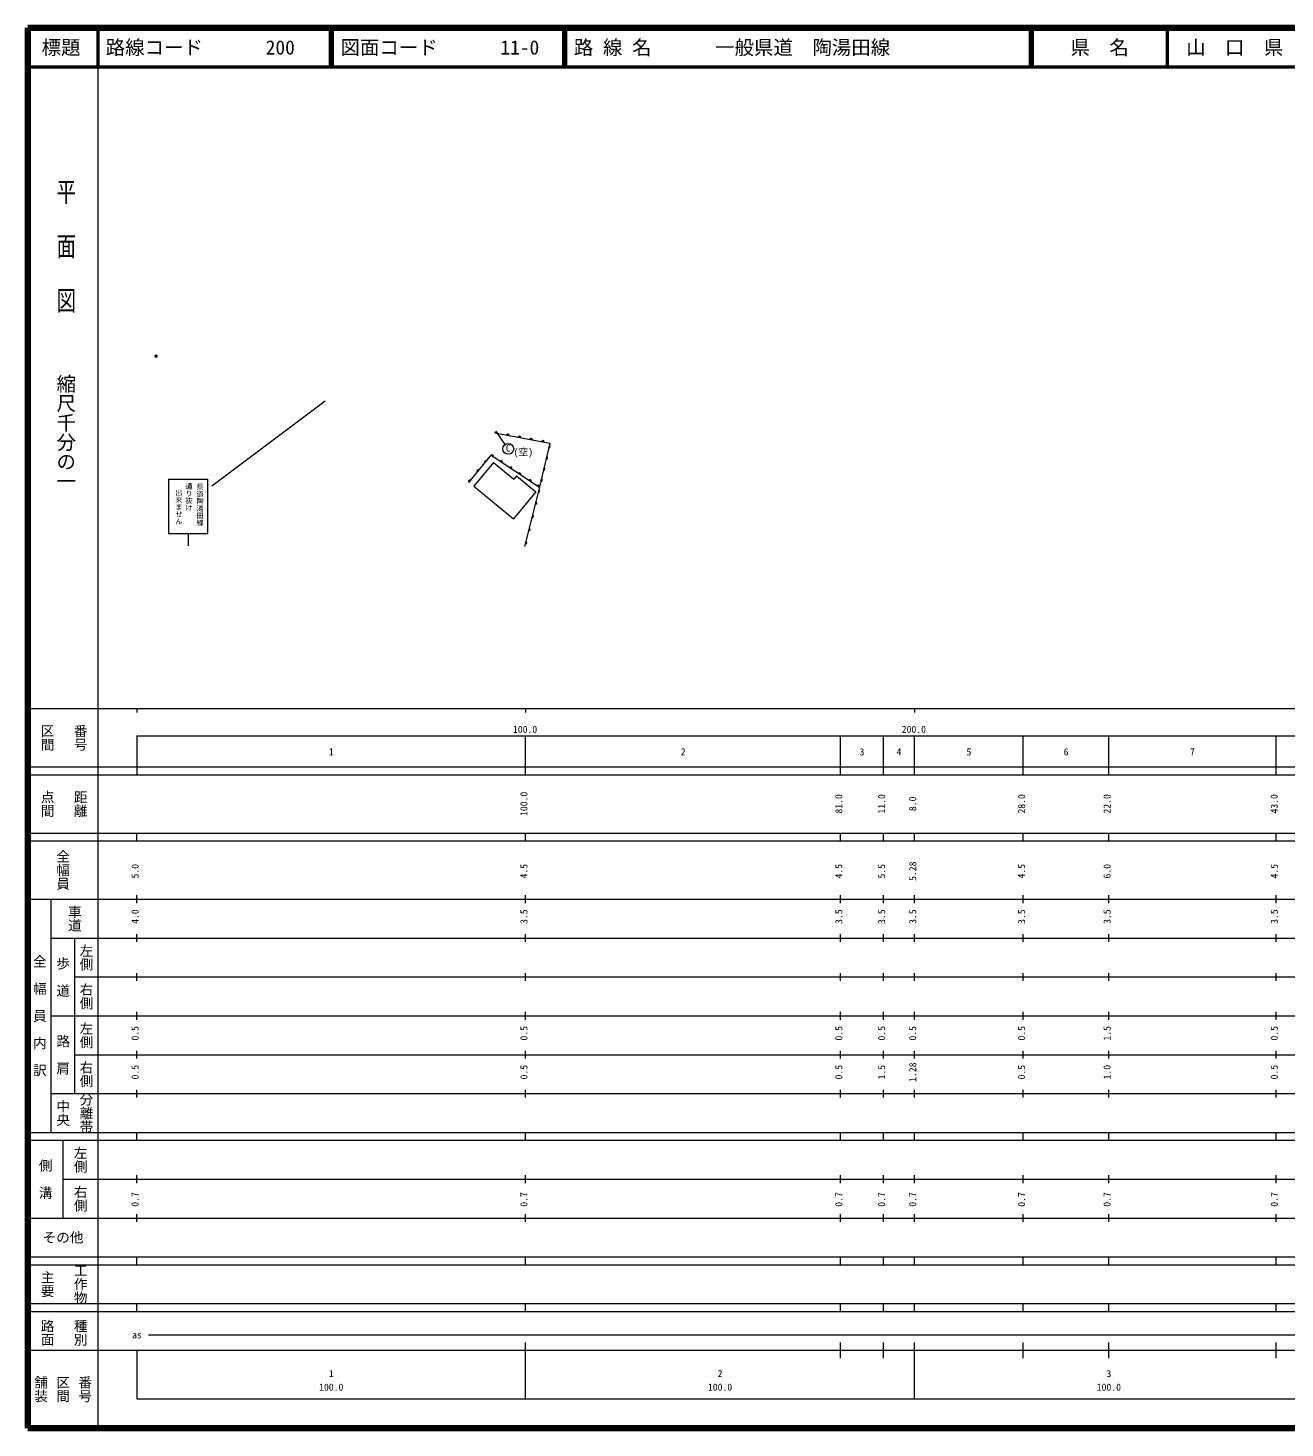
# Model space of a CAD drawing. Units: millimetres on the paper, with parts at other scales. Extents: x 40 to 680, y 20 to 380.
# Drawn here: x 40 to 363.3, y 20 to 380 of the extents above; entities that cross this region are included whole.
import ezdxf
from ezdxf.enums import TextEntityAlignment as Align

# ---------------------------------------------------------------- set-up
doc = ezdxf.new("R2010")
doc.units = ezdxf.units.MM
doc.header["$PDMODE"] = 32
doc.header["$PDSIZE"] = 0.5
for name, color, linetype, lineweight in [('M-BGD', 7, 'Continuous', 13), ('M-STR-STRC', 7, 'Continuous', 13), ('M-TTL', 2, 'Continuous', 140), ('M-TTL-BAND', 7, 'Continuous', 13), ('M-TTL-LINE', 7, 'Continuous', 50)]:
    doc.layers.add(name, color=color, linetype=linetype, lineweight=lineweight)
for name, color, linetype in [('M-BGD-HTXT', 7, 'Continuous'), ('M-OTRS', 6, 'Continuous'), ('M-TTL-TXT', 7, 'Continuous')]:
    doc.layers.add(name, color=color, linetype=linetype)
doc.styles.add('@ＭＳ ゴシック', font='')
doc.styles.add('ＭＳ ゴシック', font='')
doc.styles.get('@ＭＳ ゴシック').set_extended_font_data('@MS Gothic')
doc.styles.get('ＭＳ ゴシック').set_extended_font_data('MS Gothic')

msp = doc.modelspace()

# ---------------------------------------------------------------- linework, layer by layer
at = {"layer": 'M-BGD'}
for p, q in [((160.042, 275.909), (174.231, 273.274)), ((153.384, 263.154), (159.105, 270.128)), ((159.105, 270.128), (171.556, 261.933)), ((174.231, 273.274), (171.149, 260.209)), ((159.742, 268.305), (154.705, 262.164)), ((159.742, 268.305), (164.967, 264.001)), ((165.654, 264.836), (164.967, 264.001)), ((165.654, 264.836), (170.595, 260.767)), ((154.705, 262.164), (164.874, 253.821)), ((170.595, 260.767), (164.874, 253.821)), ((171.149, 260.209), (167.743, 246.657))]:
    msp.add_line(p, q, dxfattribs=at)
for centre, radius, start, end in [((160.376, 275.792), 0.354, 358.27453, 160.67971), ((160.376, 275.792), 0.283, 0.49857, 158.45567), ((160.376, 275.792), 0.212, 4.2449, 154.70934), ((160.376, 275.792), 0.142, 11.95663, 146.99761), ((160.376, 275.792), 0.1, 22.27429, 136.67995), ((163.379, 275.234), 0.354, 358.27453, 160.67971), ((163.379, 275.234), 0.283, 0.49857, 158.45567), ((163.379, 275.234), 0.212, 4.2449, 154.70934), ((163.379, 275.234), 0.142, 11.95663, 146.99761), ((163.379, 275.234), 0.1, 22.27429, 136.67995), ((166.383, 274.676), 0.354, 358.27453, 160.67971), ((166.383, 274.676), 0.283, 0.49857, 158.45567), ((166.383, 274.676), 0.212, 4.2449, 154.70934), ((166.383, 274.676), 0.142, 11.95663, 146.99761), ((166.383, 274.676), 0.1, 22.27429, 136.67995), ((169.386, 274.118), 0.354, 358.27453, 160.67971), ((169.386, 274.118), 0.283, 0.49857, 158.45567), ((169.386, 274.118), 0.212, 4.2449, 154.70934), ((169.386, 274.118), 0.142, 11.95663, 146.99761), ((169.386, 274.118), 0.1, 22.27429, 136.67995), ((172.39, 273.561), 0.354, 358.27453, 160.67971), ((172.39, 273.561), 0.283, 0.49857, 158.45567), ((172.39, 273.561), 0.212, 4.2449, 154.70934), ((172.39, 273.561), 0.142, 11.95663, 146.99761), ((172.39, 273.561), 0.1, 22.27429, 136.67995), ((159.341, 269.863), 0.354, 329.32217, 131.72735), ((159.341, 269.863), 0.283, 331.54621, 129.50331), ((159.341, 269.863), 0.212, 335.29254, 125.75698), ((159.341, 269.863), 0.142, 343.00427, 118.04526), ((173.956, 272.342), 0.354, 265.51773, 67.9229), ((173.956, 272.342), 0.283, 267.74176, 65.69887), ((173.956, 272.342), 0.212, 271.48809, 61.95254), ((173.956, 272.342), 0.142, 279.19982, 54.24081), ((173.956, 272.342), 0.1, 289.51748, 43.92315), ((157.671, 268.294), 0.354, 59.43368, 221.83886), ((157.671, 268.294), 0.283, 61.65772, 219.61482), ((157.671, 268.294), 0.212, 65.40404, 215.86849), ((157.671, 268.294), 0.142, 73.11577, 208.15676), ((157.671, 268.294), 0.1, 83.43344, 197.8391), ((159.341, 269.863), 0.1, 353.32193, 107.72759), ((161.663, 268.379), 0.354, 335.44598, 137.85116), ((161.663, 268.379), 0.283, 337.67002, 135.62712), ((161.663, 268.379), 0.212, 341.41635, 131.8808), ((161.663, 268.379), 0.142, 349.12808, 124.16907), ((161.663, 268.379), 0.1, 359.44574, 113.8514), ((164.142, 266.748), 0.354, 335.44598, 137.85116), ((164.142, 266.748), 0.283, 337.67002, 135.62712), ((164.142, 266.748), 0.212, 341.41635, 131.8808), ((164.142, 266.748), 0.142, 349.12808, 124.16907), ((164.142, 266.748), 0.1, 359.44574, 113.8514), ((172.606, 266.622), 0.354, 265.51773, 67.9229), ((172.606, 266.622), 0.283, 267.74176, 65.69887), ((172.606, 266.622), 0.212, 271.48809, 61.95254), ((172.606, 266.622), 0.142, 279.19982, 54.24081), ((172.606, 266.622), 0.1, 289.51748, 43.92315), ((173.281, 269.483), 0.354, 265.51773, 67.9229), ((173.281, 269.483), 0.283, 267.74176, 65.69887), ((173.281, 269.483), 0.212, 271.48809, 61.95254), ((173.281, 269.483), 0.142, 279.19982, 54.24081), ((173.281, 269.483), 0.1, 289.51748, 43.92315), ((153.648, 263.39), 0.354, 59.43368, 221.83886), ((153.648, 263.39), 0.283, 61.65772, 219.61482), ((153.648, 263.39), 0.212, 65.40404, 215.86849), ((153.648, 263.39), 0.142, 73.11577, 208.15676), ((153.648, 263.39), 0.1, 83.43344, 197.8391), ((155.809, 266.024), 0.354, 59.43368, 221.83886), ((155.809, 266.024), 0.283, 61.65772, 219.61482), ((155.809, 266.024), 0.212, 65.40404, 215.86849), ((155.809, 266.024), 0.142, 73.11577, 208.15676), ((155.809, 266.024), 0.1, 83.43344, 197.8391), ((166.435, 265.239), 0.354, 335.44598, 137.85116), ((166.435, 265.239), 0.283, 337.67002, 135.62712), ((166.435, 265.239), 0.212, 341.41635, 131.8808), ((166.435, 265.239), 0.142, 349.12808, 124.16907), ((166.435, 265.239), 0.1, 359.44574, 113.8514), ((169.103, 263.483), 0.354, 335.44598, 137.85116), ((169.103, 263.483), 0.283, 337.67002, 135.62712), ((169.103, 263.483), 0.212, 341.41635, 131.8808), ((169.103, 263.483), 0.142, 349.12808, 124.16907), ((169.103, 263.483), 0.1, 359.44574, 113.8514), ((171.932, 263.762), 0.354, 265.51773, 67.9229), ((171.932, 263.762), 0.283, 267.74176, 65.69887), ((171.932, 263.762), 0.212, 271.48809, 61.95254), ((171.932, 263.762), 0.142, 279.19982, 54.24081), ((171.932, 263.762), 0.1, 289.51748, 43.92315), ((171.234, 262.081), 0.354, 335.44598, 137.85116), ((171.234, 262.081), 0.283, 337.67002, 135.62712), ((171.234, 262.081), 0.212, 341.41635, 131.8808), ((171.234, 262.081), 0.142, 349.12808, 124.16907), ((171.234, 262.081), 0.1, 359.44574, 113.8514), ((171.257, 260.902), 0.354, 265.51773, 67.9229), ((171.257, 260.902), 0.283, 267.74176, 65.69887), ((171.257, 260.902), 0.212, 271.48809, 61.95254), ((171.257, 260.902), 0.142, 279.19982, 54.24081), ((171.257, 260.902), 0.1, 289.51748, 43.92315), ((170.502, 257.855), 0.354, 264.68548, 67.09066), ((170.502, 257.855), 0.283, 266.90952, 64.86662), ((170.502, 257.855), 0.212, 270.65585, 61.12029), ((170.502, 257.855), 0.142, 278.36757, 53.40856), ((170.502, 257.855), 0.1, 288.68524, 43.0909), ((169.645, 254.448), 0.354, 264.68548, 67.09066), ((169.645, 254.448), 0.283, 266.90952, 64.86662), ((169.645, 254.448), 0.212, 270.65585, 61.12029), ((169.645, 254.448), 0.142, 278.36757, 53.40856), ((169.645, 254.448), 0.1, 288.68524, 43.0909), ((168.789, 251.039), 0.354, 264.68548, 67.09066), ((168.789, 251.039), 0.283, 266.90952, 64.86662), ((168.789, 251.039), 0.212, 270.65585, 61.12029), ((168.789, 251.039), 0.142, 278.36757, 53.40856), ((168.789, 251.039), 0.1, 288.68524, 43.0909), ((167.932, 247.632), 0.354, 264.68548, 67.09066), ((167.932, 247.632), 0.283, 266.90952, 64.86662), ((167.932, 247.632), 0.212, 270.65585, 61.12029), ((167.932, 247.632), 0.142, 278.36757, 53.40856), ((167.932, 247.632), 0.1, 288.68524, 43.0909)]:
    msp.add_arc(centre, radius, start, end, dxfattribs=at)
at = {"layer": 'M-OTRS'}
msp.add_point((72.932, 295.632), dxfattribs=at)
at = {"layer": 'M-STR-STRC'}
for p, q in [((116.458, 284.062), (87.301, 262.202)), ((162.712, 272.914), (160.83, 275.625)), ((76.165, 263.999), (86.165, 263.999)), ((76.165, 263.999), (76.165, 249.999)), ((86.165, 263.999), (86.165, 249.999)), ((76.165, 249.999), (86.165, 249.999)), ((81.165, 249.999), (81.165, 246.856))]:
    msp.add_line(p, q, dxfattribs=at)
msp.add_circle((163.52, 271.773), 1.397, dxfattribs=at)
at = {"layer": 'M-TTL'}
for p, q in [((40, 380), (40, 20)), ((680, 380), (40, 380)), ((40, 20), (680, 20))]:
    msp.add_line(p, q, dxfattribs=at)
at = {"layer": 'M-TTL-BAND'}
for p, q in [((58, 370), (58, 20)), ((40, 205), (579, 205)), ((68, 205), (68, 204)), ((168, 205), (168, 204)), ((268, 205), (268, 204)), ((68, 198), (579, 198)), ((68, 198), (68, 188)), ((168, 188), (168, 198)), ((249, 188), (249, 198)), ((260, 188), (260, 198)), ((268, 188), (268, 198)), ((296, 188), (296, 198)), ((318, 188), (318, 198)), ((361, 188), (361, 198)), ((40, 190), (579, 190)), ((40, 188), (579, 188)), ((40, 173), (579, 173)), ((68, 171), (68, 173)), ((168, 171), (168, 173)), ((249, 171), (249, 173)), ((260, 171), (260, 173)), ((268, 171), (268, 173)), ((296, 171), (296, 173)), ((318, 171), (318, 173)), ((361, 171), (361, 173)), ((40, 171), (579, 171)), ((40, 156), (579, 156)), ((46, 96), (46, 156)), ((68, 155), (68, 157)), ((168, 155), (168, 157)), ((249, 155), (249, 157)), ((260, 155), (260, 157)), ((268, 155), (268, 157)), ((296, 155), (296, 157)), ((318, 155), (318, 157)), ((361, 155), (361, 157)), ((46, 146), (579, 146)), ((52, 146), (52, 106)), ((68, 145), (68, 147)), ((168, 145), (168, 147)), ((249, 145), (249, 147)), ((260, 145), (260, 147)), ((268, 145), (268, 147)), ((296, 145), (296, 147)), ((318, 145), (318, 147)), ((361, 145), (361, 147)), ((68, 135), (68, 137)), ((168, 135), (168, 137)), ((249, 135), (249, 137)), ((260, 135), (260, 137)), ((268, 135), (268, 137)), ((296, 135), (296, 137)), ((318, 135), (318, 137)), ((361, 135), (361, 137)), ((52, 136), (579, 136)), ((46, 126), (579, 126)), ((68, 125), (68, 127)), ((168, 125), (168, 127)), ((249, 125), (249, 127)), ((260, 125), (260, 127)), ((268, 125), (268, 127)), ((296, 125), (296, 127)), ((318, 125), (318, 127)), ((361, 125), (361, 127)), ((52, 116), (579, 116)), ((68, 115), (68, 117)), ((168, 115), (168, 117)), ((249, 115), (249, 117)), ((260, 115), (260, 117)), ((268, 115), (268, 117)), ((296, 115), (296, 117)), ((318, 115), (318, 117)), ((361, 115), (361, 117)), ((46, 106), (579, 106)), ((68, 105), (68, 107)), ((168, 105), (168, 107)), ((249, 105), (249, 107)), ((260, 105), (260, 107)), ((268, 105), (268, 107)), ((296, 105), (296, 107)), ((318, 105), (318, 107)), ((361, 105), (361, 107)), ((40, 96), (579, 96)), ((40, 94), (579, 94)), ((49, 94), (49, 74)), ((68, 94), (68, 96)), ((168, 94), (168, 96)), ((249, 94), (249, 96)), ((260, 94), (260, 96)), ((268, 94), (268, 96)), ((296, 94), (296, 96)), ((318, 94), (318, 96)), ((361, 94), (361, 96)), ((49, 84), (579, 84)), ((68, 83), (68, 85)), ((168, 83), (168, 85)), ((249, 83), (249, 85)), ((260, 83), (260, 85)), ((268, 83), (268, 85)), ((296, 83), (296, 85)), ((318, 83), (318, 85)), ((361, 83), (361, 85)), ((40, 74), (579, 74)), ((68, 73), (68, 75)), ((168, 73), (168, 75)), ((249, 73), (249, 75)), ((260, 73), (260, 75)), ((268, 73), (268, 75)), ((296, 73), (296, 75)), ((318, 73), (318, 75)), ((361, 73), (361, 75)), ((40, 64), (579, 64)), ((40, 62), (579, 62)), ((68, 62), (68, 64)), ((168, 62), (168, 64)), ((249, 62), (249, 64)), ((260, 62), (260, 64)), ((268, 62), (268, 64)), ((296, 62), (296, 64)), ((318, 62), (318, 64)), ((361, 62), (361, 64)), ((40, 52), (579, 52)), ((68, 50), (68, 52)), ((168, 50), (168, 52)), ((249, 50), (249, 52)), ((260, 50), (260, 52)), ((268, 50), (268, 52)), ((296, 50), (296, 52)), ((318, 50), (318, 52)), ((361, 50), (361, 52)), ((40, 50), (579, 50)), ((71, 44), (565, 44)), ((40, 40), (579, 40)), ((68, 40), (68, 27.5)), ((168, 27.5), (168, 42)), ((249, 38), (249, 42)), ((260, 38), (260, 42)), ((268, 27.5), (268, 42)), ((296, 38), (296, 42)), ((318, 38), (318, 42)), ((361, 38), (361, 42)), ((68, 27.5), (579, 27.5))]:
    msp.add_line(p, q, dxfattribs=at)
at = {"layer": 'M-TTL-LINE'}
for p, q in [((58, 380), (58, 370)), ((117.75, 380), (117.75, 370)), ((118.25, 380), (118.25, 370)), ((177.75, 380), (177.75, 370)), ((178.25, 380), (178.25, 370)), ((297.75, 380), (297.75, 370)), ((298.25, 380), (298.25, 370)), ((333, 380), (333, 370)), ((40, 370), (680, 370))]:
    msp.add_line(p, q, dxfattribs=at)

# ---------------------------------------------------------------- texts
at = {"layer": 'M-BGD-HTXT', "style": 'ＭＳ ゴシック'}
msp.add_text('(空)', height=1.833, dxfattribs=at).set_placement((167.399, 269.484), align=Align.BOTTOM_CENTER)
at = {"layer": 'M-STR-STRC', "style": 'ＭＳ ゴシック'}
msp.add_text('C', height=1.833, dxfattribs=at).set_placement((163.52, 270.523), align=Align.BOTTOM_CENTER)
at = {"layer": 'M-STR-STRC', "style": '@ＭＳ ゴシック'}
for s, p in [('通り抜け', (81.367, 259.417)), ('出来ません', (78.759, 256.857)), ('県道陶湯田線', (84.209, 257.426))]:
    msp.add_text(s, height=1.32, rotation=270, dxfattribs=at).set_placement(p, align=Align.MIDDLE_CENTER)
at = {"layer": 'M-TTL-BAND', "style": '@ＭＳ ゴシック', "width": 1.4}
msp.add_text('平  面  図', height=3.666, rotation=270, dxfattribs=at).set_placement((49.777, 306.475), align=Align.MIDDLE_RIGHT)
at = {"layer": 'M-TTL-BAND', "style": '@ＭＳ ゴシック'}
msp.add_text('縮尺千分の一', height=3.666, rotation=270, dxfattribs=at).set_placement((49.777, 261.03), align=Align.MIDDLE_RIGHT)
for s, p in [('区間', (45, 197.5)), ('番号', (53.5, 197.5)), ('点間', (45, 180.5)), ('距離', (53.5, 180.5)), ('全幅員', (49, 163.5)), ('車道', (52, 151)), ('左側', (55, 141)), ('全\u3000幅\u3000員\u3000内\u3000訳', (43, 126)), ('歩\u3000道', (49, 136)), ('右側', (55, 131)), ('左側', (55, 121)), ('路\u3000肩', (49, 116)), ('右側', (55, 111)), ('分離帯', (55, 101)), ('中央', (49, 101)), ('左側', (53.5, 89)), ('側\u3000溝', (44.5, 84)), ('右側', (53.5, 79)), ('工作物', (53.5, 57)), ('主要', (45, 57)), ('路面', (45, 44.5)), ('種別', (53.5, 44.5)), ('舗装', (43.333, 30)), ('区間', (49, 30)), ('番号', (54.667, 30))]:
    msp.add_text(s, height=2.566, rotation=270, dxfattribs=at).set_placement(p, align=Align.MIDDLE_CENTER)
at = {"layer": 'M-TTL-BAND', "style": 'ＭＳ ゴシック'}
for s, p in [('100.0', (167.844, 198.195)), ('200.0', (267.844, 198.195)), ('1', (118, 192.405)), ('2', (208.5, 192.405)), ('3', (254.5, 192.405)), ('4', (264, 192.405)), ('5', (282, 192.405)), ('6', (307, 192.405)), ('7', (339.5, 192.405)), ('as', (68, 42.5)), ('1', (118, 32.523)), ('2', (218, 32.523)), ('3', (318, 32.523)), ('100.0', (118, 29.033)), ('100.0', (218, 29.033)), ('100.0', (318, 29.033))]:
    msp.add_text(s, height=1.833, dxfattribs=at).set_placement(p, align=Align.BOTTOM_CENTER)
for s, p in [('100.0', (169, 180.5)), ('81.0', (250, 180.5)), ('11.0', (261, 180.5)), ('8.0', (269, 180.5)), ('28.0', (297, 180.5)), ('22.0', (319, 180.5)), ('43.0', (362, 180.5)), ('5.0', (69, 163.174)), ('4.5', (169, 163.174)), ('4.5', (250, 163.174)), ('5.5', (261, 163.174)), ('5.28', (269, 163.174)), ('4.5', (297, 163.174)), ('6.0', (319, 163.174)), ('4.5', (362, 163.174)), ('4.0', (69, 151.5)), ('3.5', (169, 151.5)), ('3.5', (250, 151.5)), ('3.5', (261, 151.5)), ('3.5', (269, 151.5)), ('3.5', (297, 151.5)), ('3.5', (319, 151.5)), ('3.5', (362, 151.5)), ('0.5', (69, 121.5)), ('0.5', (169, 121.5)), ('0.5', (250, 121.5)), ('0.5', (261, 121.5)), ('0.5', (269, 121.5)), ('0.5', (297, 121.5)), ('1.5', (319, 121.5)), ('0.5', (362, 121.5)), ('0.5', (69, 111.5)), ('0.5', (169, 111.5)), ('0.5', (250, 111.5)), ('1.5', (261, 111.5)), ('1.28', (269, 111.5)), ('0.5', (297, 111.5)), ('1.0', (319, 111.5)), ('0.5', (362, 111.5)), ('0.7', (69, 78.764)), ('0.7', (169, 78.764)), ('0.7', (250, 78.764)), ('0.7', (261, 78.764)), ('0.7', (269, 78.764)), ('0.7', (297, 78.764)), ('0.7', (319, 78.764)), ('0.7', (362, 78.764))]:
    msp.add_text(s, height=1.833, rotation=90, dxfattribs=at).set_placement(p, align=Align.BOTTOM_CENTER)
msp.add_text('その他', height=2.566, dxfattribs=at).set_placement((49, 69), align=Align.MIDDLE_CENTER)
at = {"layer": 'M-TTL-TXT', "style": 'ＭＳ ゴシック'}
for s, p in [('標題', (48.5, 375)), ('県\u3000名', (315.625, 375)), ('山\u3000口\u3000県', (350.375, 375))]:
    msp.add_text(s, height=3.666, dxfattribs=at).set_placement(p, align=Align.MIDDLE_CENTER)
for s, p in [('路線コード', (60, 375)), ('200', (101.142, 375)), ('図面コード', (120.38, 375)), ('11-0', (161.521, 375)), ('路 線 名', (180.38, 375)), ('一般県道\u3000陶湯田線', (216.734, 375))]:
    msp.add_text(s, height=3.666, dxfattribs=at).set_placement(p, align=Align.MIDDLE_LEFT)

doc.saveas('drawing.dxf')
